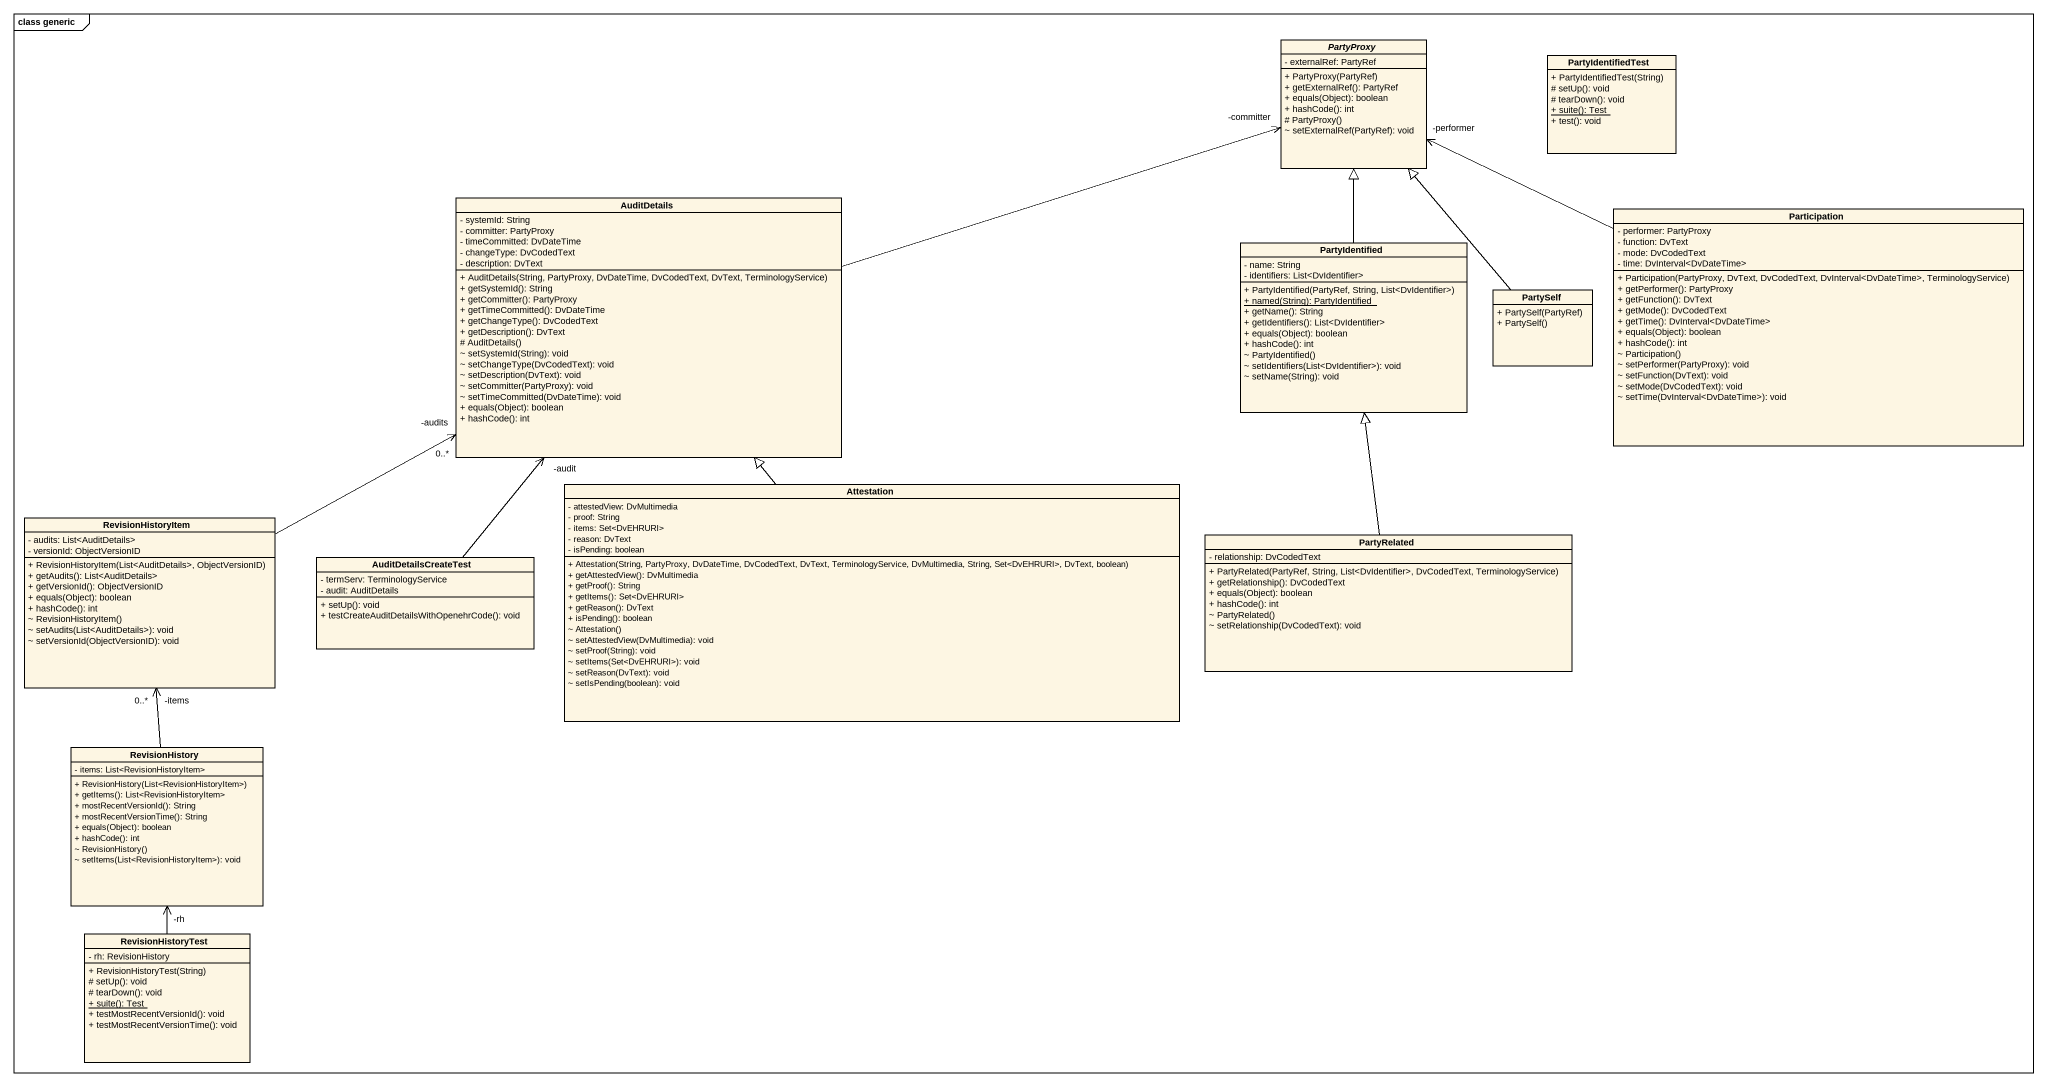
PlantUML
@startuml
mainframe class generic
hide circle
hide empty members
skinparam classAttributeIconSize 0
abstract class PartyProxy {
  - externalRef: PartyRef
  + PartyProxy(PartyRef)
  + getExternalRef(): PartyRef
  + equals(Object): boolean
  + hashCode(): int
  # PartyProxy()
  ~ setExternalRef(PartyRef): void
}
class PartyIdentifiedTest {
  + PartyIdentifiedTest(String)
  # setUp(): void
  # tearDown(): void
  {static} + suite(): Test
  + test(): void
}
class AuditDetails {
  - systemId: String
  - committer: PartyProxy
  - timeCommitted: DvDateTime
  - changeType: DvCodedText
  - description: DvText
  + AuditDetails(String, PartyProxy, DvDateTime, DvCodedText, DvText, TerminologyService)
  + getSystemId(): String
  + getCommitter(): PartyProxy
  + getTimeCommitted(): DvDateTime
  + getChangeType(): DvCodedText
  + getDescription(): DvText
  # AuditDetails()
  ~ setSystemId(String): void
  ~ setChangeType(DvCodedText): void
  ~ setDescription(DvText): void
  ~ setCommitter(PartyProxy): void
  ~ setTimeCommitted(DvDateTime): void
  + equals(Object): boolean
  + hashCode(): int
}
class Participation {
  - performer: PartyProxy
  - function: DvText
  - mode: DvCodedText
  - time: DvInterval<DvDateTime>
  + Participation(PartyProxy, DvText, DvCodedText, DvInterval<DvDateTime>, TerminologyService)
  + getPerformer(): PartyProxy
  + getFunction(): DvText
  + getMode(): DvCodedText
  + getTime(): DvInterval<DvDateTime>
  + equals(Object): boolean
  + hashCode(): int
  ~ Participation()
  ~ setPerformer(PartyProxy): void
  ~ setFunction(DvText): void
  ~ setMode(DvCodedText): void
  ~ setTime(DvInterval<DvDateTime>): void
}
class PartyIdentified {
  - name: String
  - identifiers: List<DvIdentifier>
  + PartyIdentified(PartyRef, String, List<DvIdentifier>)
  {static} + named(String): PartyIdentified
  + getName(): String
  + getIdentifiers(): List<DvIdentifier>
  + equals(Object): boolean
  + hashCode(): int
  ~ PartyIdentified()
  ~ setIdentifiers(List<DvIdentifier>): void
  ~ setName(String): void
}
class PartySelf {
  + PartySelf(PartyRef)
  + PartySelf()
}
class Attestation {
  - attestedView: DvMultimedia
  - proof: String
  - items: Set<DvEHRURI>
  - reason: DvText
  - isPending: boolean
  + Attestation(String, PartyProxy, DvDateTime, DvCodedText, DvText, TerminologyService, DvMultimedia, String, Set<DvEHRURI>, DvText, boolean)
  + getAttestedView(): DvMultimedia
  + getProof(): String
  + getItems(): Set<DvEHRURI>
  + getReason(): DvText
  + isPending(): boolean
  ~ Attestation()
  ~ setAttestedView(DvMultimedia): void
  ~ setProof(String): void
  ~ setItems(Set<DvEHRURI>): void
  ~ setReason(DvText): void
  ~ setIsPending(boolean): void
}
class RevisionHistoryItem {
  - audits: List<AuditDetails>
  - versionId: ObjectVersionID
  + RevisionHistoryItem(List<AuditDetails>, ObjectVersionID)
  + getAudits(): List<AuditDetails>
  + getVersionId(): ObjectVersionID
  + equals(Object): boolean
  + hashCode(): int
  ~ RevisionHistoryItem()
  ~ setAudits(List<AuditDetails>): void
  ~ setVersionId(ObjectVersionID): void
}
class PartyRelated {
  - relationship: DvCodedText
  + PartyRelated(PartyRef, String, List<DvIdentifier>, DvCodedText, TerminologyService)
  + getRelationship(): DvCodedText
  + equals(Object): boolean
  + hashCode(): int
  ~ PartyRelated()
  ~ setRelationship(DvCodedText): void
}
class AuditDetailsCreateTest {
  - termServ: TerminologyService
  - audit: AuditDetails
  + setUp(): void
  + testCreateAuditDetailsWithOpenehrCode(): void
}
class RevisionHistory {
  - items: List<RevisionHistoryItem>
  + RevisionHistory(List<RevisionHistoryItem>)
  + getItems(): List<RevisionHistoryItem>
  + mostRecentVersionId(): String
  + mostRecentVersionTime(): String
  + equals(Object): boolean
  + hashCode(): int
  ~ RevisionHistory()
  ~ setItems(List<RevisionHistoryItem>): void
}
class RevisionHistoryTest {
  - rh: RevisionHistory
  + RevisionHistoryTest(String)
  # setUp(): void
  # tearDown(): void
  {static} + suite(): Test
  + testMostRecentVersionId(): void
  + testMostRecentVersionTime(): void
}
AuditDetails -right-> "-committer" PartyProxy
Participation -left-> "-performer" PartyProxy
PartyIdentified -up-|> PartyProxy
PartySelf -up-|> PartyProxy
Attestation -up-|> AuditDetails
RevisionHistoryItem -right-> "-audits\n0..*" AuditDetails
PartyRelated -up-|> PartyIdentified
AuditDetailsCreateTest -up-> "-audit" AuditDetails
RevisionHistory -up-> "-items\n0..*" RevisionHistoryItem
RevisionHistoryTest -up-> "-rh" RevisionHistory
@enduml
